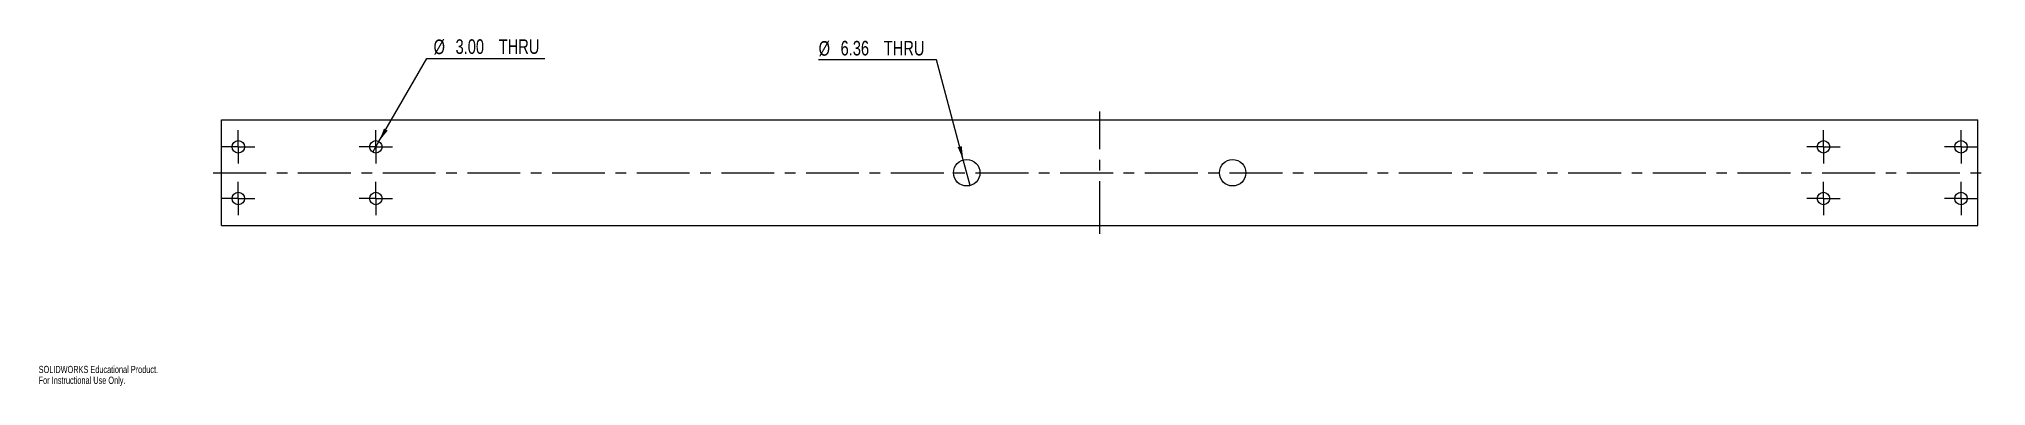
# Model space of a CAD drawing. Header units: millimetres. Extents: x 0 to 467, y 0 to 83.
import ezdxf

# ---------------------------------------------------------------- set-up
doc = ezdxf.new("R2010")
doc.units = ezdxf.units.MM
doc.linetypes.add('CENTERX2', pattern=[20.32, 12.7, -2.54, 2.54, -2.54])
doc.styles.add('SLDTEXTSTYLE0', font='TXT', dxfattribs={"width": 0.75})
doc.styles.add('SLDTEXTSTYLE1', font='TXT', dxfattribs={"width": 0.7})
doc.dimstyles.new('SLDDIMSTYLE0', dxfattribs={"dimtxt": 3.5, "dimasz": 3.302, "dimexe": 0, "dimexo": 0.0625, "dimgap": 0.875, "dimtad": 0, "dimtih": 1, "dimtoh": 1, "dimrnd": 1e-09, "dimzin": 4, "dimdsep": 46, "dimtxsty": 'SLDTEXTSTYLE0', "dimblk1": 'NONE', "dimsah": 1, "dimcen": 0, "dimadec": 0, "dimazin": 1, "dimtfac": 1, "dimtmove": 0, "dimatfit": 3, "dimldrblk": 'NONE', "dimfxl": 0, "dimfrac": 2, "dimtolj": 1, "dimtzin": 12, "dimarcsym": 0})
doc.dimstyles.new('SLDDIMSTYLE1', dxfattribs={"dimtxt": 3.5, "dimasz": 3.302, "dimexe": 0, "dimexo": 0.0625, "dimgap": 0.875, "dimtad": 0, "dimtih": 1, "dimtoh": 1, "dimrnd": 1e-09, "dimzin": 12, "dimdsep": 46, "dimtxsty": 'SLDTEXTSTYLE0', "dimblk1": 'NONE', "dimsah": 1, "dimcen": 0, "dimadec": 0, "dimazin": 3, "dimtfac": 1, "dimtmove": 0, "dimatfit": 3, "dimldrblk": 'NONE', "dimfxl": 0, "dimfrac": 2, "dimtolj": 1, "dimtzin": 12, "dimarcsym": 0})

# ---------------------------------------------------------------- blocks, each defined once
blk = doc.blocks.new('_D')
at = {"color": 7, "linetype": 'Continuous', "lineweight": 0}
for p, q in [((81.66, 58.67), (93.18, 78.61)), ((93.18, 78.61), (121.46, 78.61)), ((80.16, 56.07), (81.66, 58.67))]:
    blk.add_line(p, q, dxfattribs=at)
at = {"color": 7, "linetype": 'Continuous', "lineweight": 18}
blk.add_solid([(81.66, 58.67), (83.76, 61.27), (82.88, 61.78)], dxfattribs=at)
at = {"color": 7, "linetype": 'Continuous', "lineweight": 18, "char_height": 3.5, "attachment_point": 1, "style": 'SLDTEXTSTYLE0'}
for s, insert in [('%%c', (94.77, 83.12)), ('3.00', (100.05, 83.18)), ('THRU', (110.41, 83.18))]:
    blk.add_mtext(s, dxfattribs=dict(at, insert=insert))
blk = doc.blocks.new('_None')
blk = doc.blocks.new('_D_1')
at = {"color": 7, "linetype": 'Continuous', "lineweight": 0}
for p, q in [((215.45, 78.24), (187.17, 78.24)), ((221.88, 54.24), (215.45, 78.24)), ((223.52, 48.09), (221.88, 54.24))]:
    blk.add_line(p, q, dxfattribs=at)
at = {"color": 7, "linetype": 'Continuous', "lineweight": 18}
blk.add_solid([(221.88, 54.24), (221.51, 57.56), (220.53, 57.3)], dxfattribs=at)
at = {"color": 7, "linetype": 'Continuous', "lineweight": 18, "char_height": 3.5, "attachment_point": 1, "style": 'SLDTEXTSTYLE0'}
for s, insert in [('%%c', (187.17, 82.75)), ('6.36', (192.44, 82.8)), ('THRU', (202.81, 82.8))]:
    blk.add_mtext(s, dxfattribs=dict(at, insert=insert))
blk = doc.blocks.new('SW_CENTERMARKSYMBOL_0')
at = {"color": 0, "linetype": 'Continuous', "lineweight": 18}
for p, q in [((-2.5, 0), (-4, 0)), ((0, 0), (-2.5, 0)), ((0, 2.5), (0, 4)), ((0, 0), (0, 2.5)), ((0, 0), (0, -2.5)), ((0, 0), (2.5, 0)), ((2.5, 0), (4, 0)), ((0, -2.5), (0, -4))]:
    blk.add_line(p, q, dxfattribs=at)
blk = doc.blocks.new('SW_CENTERMARKSYMBOL_1')
at = {"color": 0, "linetype": 'Continuous', "lineweight": 18}
for p, q in [((-2.5, 0), (-4, 0)), ((0, 0), (-2.5, 0)), ((0, 2.5), (0, 4)), ((0, 0), (0, 2.5)), ((0, 0), (0, -2.5)), ((0, 0), (2.5, 0)), ((2.5, 0), (4, 0)), ((0, -2.5), (0, -4))]:
    blk.add_line(p, q, dxfattribs=at)
blk = doc.blocks.new('SW_CENTERMARKSYMBOL_2')
at = {"color": 0, "linetype": 'Continuous', "lineweight": 18}
for p, q in [((-2.5, 0), (-4, 0)), ((0, 0), (-2.5, 0)), ((0, 2.5), (0, 4)), ((0, 0), (0, 2.5)), ((0, 0), (0, -2.5)), ((0, 0), (2.5, 0)), ((2.5, 0), (4, 0)), ((0, -2.5), (0, -4))]:
    blk.add_line(p, q, dxfattribs=at)
blk = doc.blocks.new('SW_CENTERMARKSYMBOL_3')
at = {"color": 0, "linetype": 'Continuous', "lineweight": 18}
for p, q in [((-2.5, 0), (-4, 0)), ((0, 0), (-2.5, 0)), ((0, 2.5), (0, 4)), ((0, 0), (0, 2.5)), ((0, 0), (0, -2.5)), ((0, 0), (2.5, 0)), ((2.5, 0), (4, 0)), ((0, -2.5), (0, -4))]:
    blk.add_line(p, q, dxfattribs=at)
blk = doc.blocks.new('SW_CENTERMARKSYMBOL_4')
at = {"color": 0, "linetype": 'Continuous', "lineweight": 18}
for p, q in [((-2.5, 0), (-4, 0)), ((0, 0), (-2.5, 0)), ((0, 2.5), (0, 4)), ((0, 0), (0, 2.5)), ((0, 0), (0, -2.5)), ((0, 0), (2.5, 0)), ((2.5, 0), (4, 0)), ((0, -2.5), (0, -4))]:
    blk.add_line(p, q, dxfattribs=at)
blk = doc.blocks.new('SW_CENTERMARKSYMBOL_5')
at = {"color": 0, "linetype": 'Continuous', "lineweight": 18}
for p, q in [((-2.5, 0), (-4, 0)), ((0, 0), (-2.5, 0)), ((0, 2.5), (0, 4)), ((0, 0), (0, 2.5)), ((0, 0), (0, -2.5)), ((0, 0), (2.5, 0)), ((2.5, 0), (4, 0)), ((0, -2.5), (0, -4))]:
    blk.add_line(p, q, dxfattribs=at)
blk = doc.blocks.new('SW_CENTERMARKSYMBOL_6')
at = {"color": 0, "linetype": 'Continuous', "lineweight": 18}
for p, q in [((-2.5, 0), (-4, 0)), ((0, 0), (-2.5, 0)), ((0, 2.5), (0, 4)), ((0, 0), (0, 2.5)), ((0, 0), (0, -2.5)), ((0, 0), (2.5, 0)), ((2.5, 0), (4, 0)), ((0, -2.5), (0, -4))]:
    blk.add_line(p, q, dxfattribs=at)
blk = doc.blocks.new('SW_CENTERMARKSYMBOL_7')
at = {"color": 0, "linetype": 'Continuous', "lineweight": 18}
for p, q in [((-2.5, 0), (-4, 0)), ((0, 0), (-2.5, 0)), ((0, 2.5), (0, 4)), ((0, 0), (0, 2.5)), ((0, 0), (0, -2.5)), ((0, 0), (2.5, 0)), ((2.5, 0), (4, 0)), ((0, -2.5), (0, -4))]:
    blk.add_line(p, q, dxfattribs=at)

msp = doc.modelspace()

# ---------------------------------------------------------------- linework, layer by layer
at = {"color": 7, "linetype": 'CENTERX2', "lineweight": 18}
for p, q in [((254.609, 36.467), (254.609, 65.867)), ((41.914, 51.167), (467.304, 51.167))]:
    msp.add_line(p, q, dxfattribs=at)
at = {"color": 7, "linetype": 'Continuous', "lineweight": 25}
for p, q in [((43.914, 38.467), (43.914, 63.867)), ((43.914, 63.867), (465.304, 63.867)), ((465.304, 38.467), (465.304, 63.867)), ((43.914, 38.467), (465.304, 38.467))]:
    msp.add_line(p, q, dxfattribs=at)
for centre, radius in [((47.914, 57.367), 1.5), ((80.914, 57.367), 1.5), ((428.304, 57.367), 1.5), ((461.304, 57.367), 1.5), ((222.699, 51.167), 3.18), ((286.519, 51.167), 3.18), ((47.914, 44.967), 1.5), ((80.914, 44.967), 1.5), ((428.304, 44.967), 1.5), ((461.304, 44.967), 1.5)]:
    msp.add_circle(centre, radius, dxfattribs=at)

# ---------------------------------------------------------------- block references
at = {"color": 7, "linetype": 'Continuous', "lineweight": 0}
for name, p in [('SW_CENTERMARKSYMBOL_0', (47.914, 57.367)), ('SW_CENTERMARKSYMBOL_3', (80.914, 57.367)), ('SW_CENTERMARKSYMBOL_5', (428.304, 57.367)), ('SW_CENTERMARKSYMBOL_7', (461.304, 57.367)), ('SW_CENTERMARKSYMBOL_1', (47.914, 44.967)), ('SW_CENTERMARKSYMBOL_2', (80.914, 44.967)), ('SW_CENTERMARKSYMBOL_4', (428.304, 44.967)), ('SW_CENTERMARKSYMBOL_6', (461.304, 44.967))]:
    msp.add_blockref(name, p, dxfattribs=at)

# ---------------------------------------------------------------- texts
at = {"color": 7, "linetype": 'Continuous', "char_height": 1.73, "attachment_point": 1, "style": 'SLDTEXTSTYLE1'}
for s, insert in [('SOLIDWORKS Educational Product.', (0, 4.825)), ('For Instructional Use Only.', (0, 2.23))]:
    msp.add_mtext(s, dxfattribs=dict(at, insert=insert))

# ---------------------------------------------------------------- dimensions: what is measured, and where the dimension line sits
at = {"color": 7, "linetype": 'Continuous', "lineweight": 18}
for p1, p2, dimstyle, picture, middle in [((80.164, 56.068), (81.664, 58.666), 'SLDDIMSTYLE0', '_D', (108.114, 81.417)), ((223.522, 48.095), (221.876, 54.238), 'SLDDIMSTYLE1', '_D_1', (200.512, 81.044))]:
    dim = msp.add_diameter_dim_2p(p1=p1, p2=p2, text='<> THRU', dimstyle=dimstyle, dxfattribs=at)
    dim.commit()
    dim.dimension.update_dxf_attribs({"geometry": picture, "text_midpoint": middle, "dimtype": 163})

doc.saveas('drawing.dxf')
